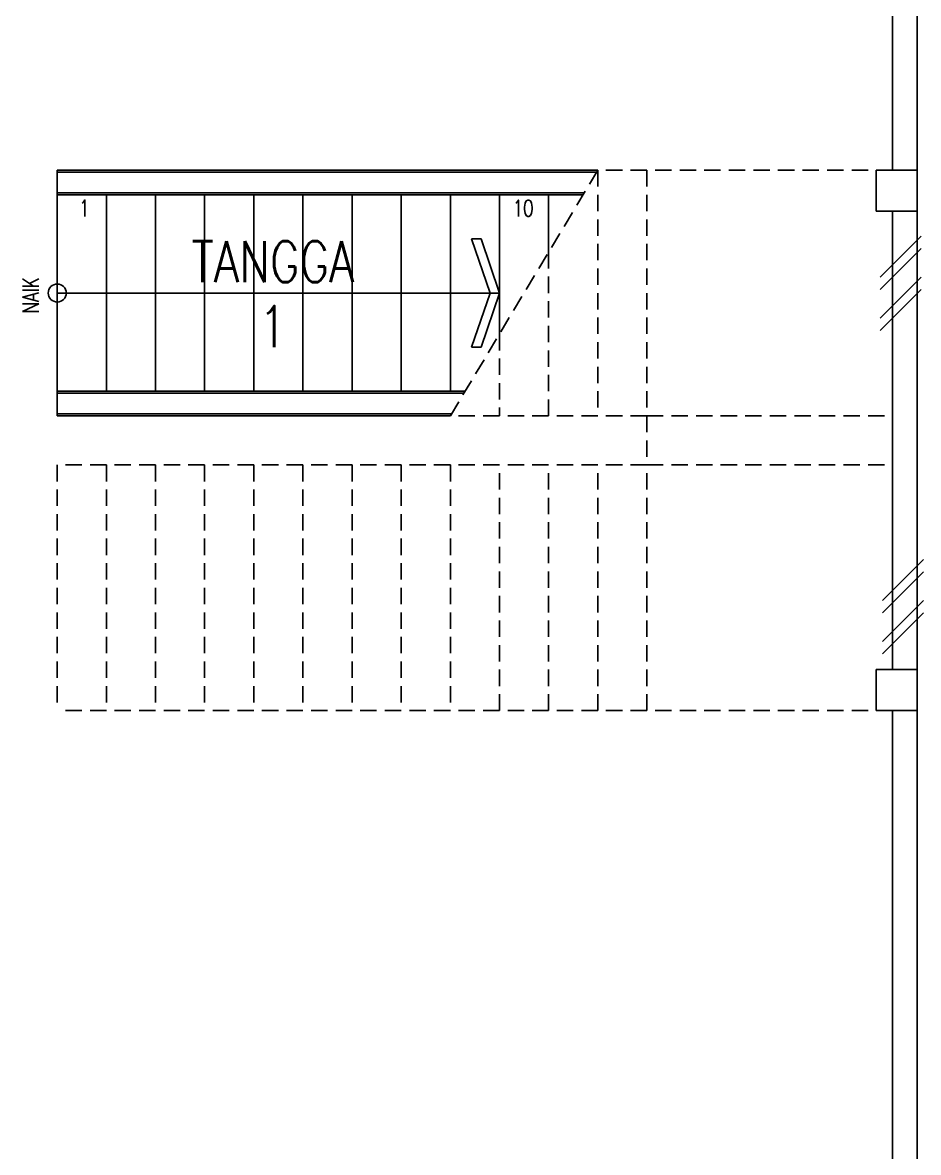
# Model space of a CAD drawing. Header units: millimetres. Extents: x 982 to 80582, y 687 to 58800.
# Drawn here: x 45681 to 51149, y 25435 to 32335 of the extents above; entities that cross this region are included whole.
import ezdxf
from ezdxf.enums import TextEntityAlignment as Align

# ---------------------------------------------------------------- set-up
doc = ezdxf.new("R2010")
doc.units = ezdxf.units.MM
doc.linetypes.add('DASHED2', pattern=[0.375, 0.25, -0.125])
doc.linetypes.add('HIDDEN', pattern=[0.375, 0.25, -0.125])
for name, color, linetype in [('A-COLUMN', 3, 'Continuous'), ('A-NOTE', 2, 'Continuous'), ('A-ROOMSYM', 3, 'Continuous'), ('A-STAIR', 2, 'Continuous'), ('A-STAIRH', 8, 'HIDDEN'), ('A-SYM', 8, 'Continuous'), ('A-WALL', 1, 'Continuous'), ('A-WLH', 7, 'Continuous')]:
    doc.layers.add(name, color=color, linetype=linetype)
doc.styles.add('ROMANS', font='romans.shx', dxfattribs={"width": 0.75, "height": 200})
doc.styles.add('style1', font='romans.shx', dxfattribs={"height": 750})

# ---------------------------------------------------------------- blocks, each defined once
blk = doc.blocks.new('A$C49831240')
at = {"layer": 'A-WLH', "color": 8}
for p, q in [((250, 575), (0, 325)), ((250, 500), (0, 250)), ((250, 325), (0, 75)), ((250, 250), (0, 0))]:
    blk.add_line(p, q, dxfattribs=at)

msp = doc.modelspace()

# ---------------------------------------------------------------- linework, layer by layer
at = {"layer": 'A-COLUMN', "color": 8}
for p, q in [((51142.1, 31433.1), (50892.1, 31433.1)), ((50892.1, 31433.1), (50892.1, 31183.1)), ((51142.1, 31183.1), (51142.1, 31433.1)), ((50892.1, 31183.1), (51142.1, 31183.1)), ((50892.1, 28133.1), (50892.1, 28383.1)), ((50892.1, 28383.1), (51142.1, 28383.1)), ((51142.1, 28383.1), (51142.1, 28133.1)), ((51142.1, 28133.1), (50892.1, 28133.1))]:
    msp.add_line(p, q, dxfattribs=at)
at = {"layer": 'A-NOTE', "color": 8, "linetype": 'Continuous', "ltscale": 500}
for p, q in [((49192.1, 31433.1), (45892.1, 31433.1)), ((49102.1, 31283.1), (45892.1, 31283.1)), ((48534.4, 30683.1), (48421.6, 31014.1)), ((48479.3, 31014.1), (48421.6, 31014.1)), ((48592.1, 30683.1), (48479.3, 31014.1)), ((45892.1, 30683.1), (48592.1, 30683.1)), ((48534.4, 30683.1), (48421.6, 30352.1)), ((48592.1, 30683.1), (48479.3, 30352.1)), ((48421.6, 30352.1), (48479.3, 30352.1)), ((48382.1, 30083.1), (45892.1, 30083.1)), ((48292.1, 29933.1), (45892.1, 29933.1))]:
    msp.add_line(p, q, dxfattribs=at)
msp.add_circle((45892.1, 30683.1), 55, dxfattribs=at)
at = {"layer": 'A-STAIR', "color": 8}
for p, q in [((50992.1, 31433.1), (50992.1, 40583.1)), ((51142.1, 18833.1), (51142.1, 40583.1)), ((45892.1, 29933.1), (45892.1, 31433.1)), ((49184.9, 31421.1), (45892.1, 31421.1)), ((49109.3, 31295.1), (45892.1, 31295.1)), ((46192.1, 30083.1), (46192.1, 31283.1)), ((46492.1, 30083.1), (46492.1, 31283.1)), ((46792.1, 30083.1), (46792.1, 31283.1)), ((47092.1, 30083.1), (47092.1, 31283.1)), ((47392.1, 30083.1), (47392.1, 31283.1)), ((47692.1, 30083.1), (47692.1, 31283.1)), ((47992.1, 30083.1), (47992.1, 31283.1)), ((48292.1, 30083.1), (48292.1, 31283.1)), ((48592.1, 31283.1), (48592.1, 30433.1)), ((48892.1, 31283.1), (48892.1, 30933.1)), ((48374.9, 30071.1), (45892.1, 30071.1)), ((48299.3, 29945.1), (45892.1, 29945.1)), ((50992.1, 18833.1), (50992.1, 28133.1))]:
    msp.add_line(p, q, dxfattribs=at)
at = {"layer": 'A-STAIRH', "color": 8, "linetype": 'DASHED2', "ltscale": 400}
for p, q in [((49192.1, 31433.1), (48292.1, 29933.1)), ((51142.1, 31433.1), (49042.1, 31433.1)), ((49192.1, 31433.1), (49192.1, 29933.1)), ((49492.1, 31433.1), (49492.1, 29933.1)), ((51142.1, 31433.1), (51142.1, 28133.1)), ((48892.1, 30933.1), (48892.1, 29933.1)), ((48592.1, 30433.1), (48592.1, 29933.1)), ((49492.1, 29933.1), (48292.1, 29933.1)), ((49492.1, 29933.1), (49492.1, 29633.1)), ((49492.1, 29933.1), (50992.1, 29933.1)), ((49492.1, 29633.1), (45892.1, 29633.1)), ((45892.1, 29633.1), (45892.1, 28133.1)), ((46192.1, 29633.1), (46192.1, 28133.1)), ((46492.1, 29633.1), (46492.1, 28133.1)), ((46792.1, 29633.1), (46792.1, 28133.1)), ((47092.1, 29633.1), (47092.1, 28133.1)), ((47392.1, 29633.1), (47392.1, 28133.1)), ((47692.1, 29633.1), (47692.1, 28133.1)), ((47992.1, 29633.1), (47992.1, 28133.1)), ((48292.1, 29633.1), (48292.1, 28133.1)), ((48592.1, 28133.1), (48592.1, 29633.1)), ((48892.1, 28133.1), (48892.1, 29633.1)), ((49192.1, 28133.1), (49192.1, 29633.1)), ((49492.1, 28133.1), (49492.1, 29633.1)), ((49492.1, 29633.1), (50992.1, 29633.1)), ((51142.1, 28133.1), (45892.1, 28133.1))]:
    msp.add_line(p, q, dxfattribs=at)
at = {"layer": 'A-WALL', "color": 8}
for points in [[(50992.1, 28383.1), (50992.1, 31183.1)], [(51142.1, 31183.1), (51142.1, 28383.1)]]:
    msp.add_lwpolyline(points, dxfattribs=at)

# ---------------------------------------------------------------- block references
at = {"layer": 'A-WLH', "color": 8}
for p in [(50915.4, 30455.1), (50930.3, 28480.4)]:
    msp.add_blockref('A$C49831240', p, dxfattribs=at)

# ---------------------------------------------------------------- texts
at = {"layer": 'A-NOTE', "color": 8, "linetype": 'Continuous', "ltscale": 500, "style": 'ROMANS', "width": 0.75}
msp.add_text('NAIK', height=100, rotation=90, dxfattribs=at).set_placement((45780.6, 30558.4))
at = {"layer": 'A-ROOMSYM', "color": 8, "style": 'style1', "width": 0.8}
for s, p in [('TANGGA', (47208.2, 30749.6)), ('1', (47208.2, 30353.4))]:
    msp.add_text(s, height=250, dxfattribs=at).set_placement(p, align=Align.CENTER)
at = {"layer": 'A-SYM', "color": 8, "linetype": 'HIDDEN', "ltscale": 500, "style": 'ROMANS', "width": 0.75}
for s, p in [('1', (46025.5, 31151.2)), ('10', (48671.7, 31150.8))]:
    msp.add_text(s, height=100, dxfattribs=at).set_placement(p)

doc.saveas('drawing.dxf')
